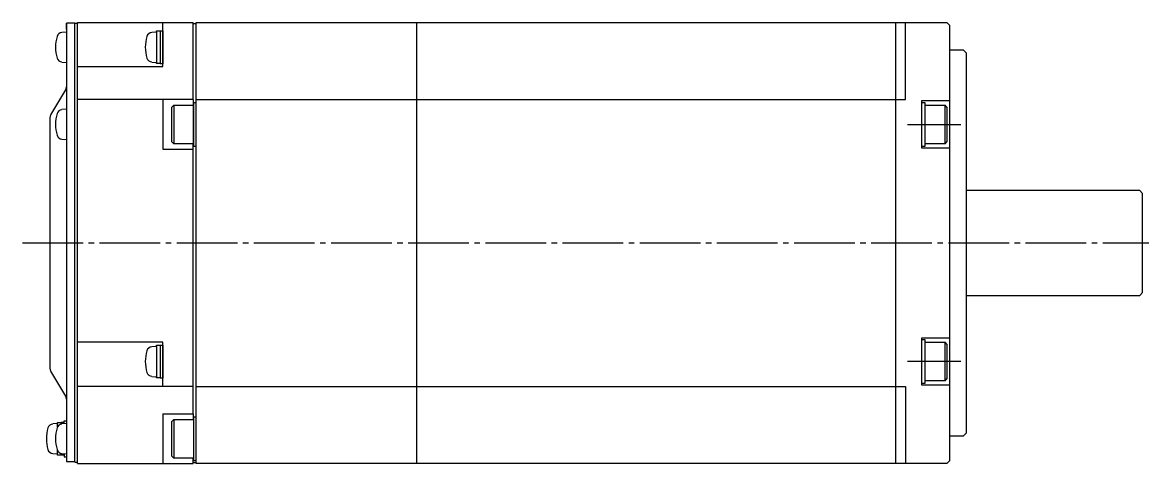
# Model space of a CAD drawing. Header units: millimetres. Extents: x -243 to 270, y -238 to 165.
# Drawn here: x -104.1 to 99.1, y -237.6 to -157.6 of the extents above; entities that cross this region are included whole.
import ezdxf

# ---------------------------------------------------------------- set-up
doc = ezdxf.new("R2010")
doc.units = ezdxf.units.MM
doc.linetypes.add('DASH_CENTER', pattern=[14, 11, -1, 1, -1])

msp = doc.modelspace()

# ---------------------------------------------------------------- linework, layer by layer
at = {"color": 7, "linetype": 'Continuous'}
for p, q in [((-96.1, -157.75), (-96.1, -169.31)), ((-94.6, -157.75), (-96.1, -157.75)), ((-96.1, -158.85), (-96.1, -157.75)), ((-94.6, -167), (-94.6, -157.75)), ((-94.1, -157.8), (-94.6, -157.8)), ((-94.1, -157.6), (-79.1, -157.6)), ((-94.1, -237.6), (-94.1, -157.6)), ((-79.1, -157.6), (-73.1, -157.6)), ((-78.6, -165.6), (-78.6, -157.6)), ((-73.1, -171.6), (-73.1, -157.6)), ((-73.1, -157.8), (-72.6, -157.8)), ((-72.6, -157.6), (-32.6, -157.6)), ((-72.6, -237.6), (-72.6, -157.6)), ((-32.6, -157.6), (-32.6, -237.6)), ((-32.6, -157.6), (-28.8, -157.6)), ((-32.6, -157.6), (-32.6, -237.6)), ((-28.8, -157.6), (-17.9, -157.6)), ((-17.9, -157.6), (63.6, -157.6)), ((54.3, -157.6), (54.3, -237.6)), ((56.1, -171.6), (56.1, -157.6)), ((63.6, -157.6), (64.1, -158.1)), ((64.1, -158.1), (64.1, -237.1)), ((-96.1, -159.35), (-96.95, -159.42)), ((-79.8, -159.35), (-80.65, -159.42)), ((-79.8, -159.15), (-79.1, -159.15)), ((-79.8, -159.35), (-79.8, -159.15)), ((-79.8, -159.35), (-79.8, -164.85)), ((-79.1, -159.1), (-78.6, -159.1)), ((-79.1, -159.15), (-79.1, -159.1)), ((-79.1, -159.15), (-79.1, -165.05)), ((-78.6, -159.1), (-78.6, -165.1)), ((-78.6, -159.1), (-78.6, -165.1)), ((-78.6, -160.6), (-78.6, -159.35)), ((-78.6, -163.6), (-78.6, -160.6)), ((-78.6, -164.85), (-78.6, -163.6)), ((64.1, -162.6), (66.6, -162.6)), ((66.6, -162.6), (67.1, -163.1)), ((67.1, -163.1), (67.1, -232.1)), ((-96.95, -164.78), (-96.1, -164.85)), ((-94.1, -165.6), (-78.6, -165.6)), ((-80.65, -164.78), (-79.8, -164.85)), ((-79.8, -165.05), (-79.8, -164.85)), ((-79.1, -165.05), (-79.8, -165.05)), ((-79.1, -165.1), (-79.1, -165.05)), ((-78.6, -165.1), (-79.1, -165.1)), ((-94.6, -169.72), (-94.6, -167)), ((-98.96, -174.36), (-96.24, -169.82)), ((-96.1, -169.31), (-96.1, -225.89)), ((-94.6, -225.48), (-94.6, -169.72)), ((-73.1, -171.6), (-94.1, -171.6)), ((-94.1, -189.1), (-94.1, -172.1)), ((-78.6, -171.6), (-78.6, -180.6)), ((-76.63, -172.6), (-76.98, -172.95)), ((-76.63, -172.6), (-72.98, -172.6)), ((-76.63, -172.6), (-76.63, -179.6)), ((-76.63, -172.6), (-76.63, -179.6)), ((-73.1, -171.6), (-73.1, -179.6)), ((-72.98, -172.1), (-72.6, -172.1)), ((-72.98, -180.1), (-72.98, -172.1)), ((-72.98, -180.1), (-72.98, -172.1)), ((-72.6, -171.6), (-32.6, -171.6)), ((-32.6, -171.6), (54.3, -171.6)), ((54.3, -171.6), (56.1, -171.6)), ((59, -171.85), (59, -180.35)), ((64.1, -171.85), (59, -171.85)), ((59, -172.1), (59.64, -172.1)), ((59.64, -172.1), (59.64, -180.1)), ((59.64, -172.6), (63.29, -172.6)), ((63.29, -179.6), (63.29, -172.6)), ((63.64, -172.95), (63.29, -172.6)), ((-96.1, -173.35), (-96.95, -173.42)), ((-76.98, -179.25), (-76.98, -172.95)), ((-76.98, -179.25), (-76.98, -172.95)), ((63.64, -172.95), (63.64, -179.25)), ((-99.1, -174.88), (-99.1, -220.32)), ((-96.95, -178.78), (-96.1, -178.85)), ((-78.6, -180.6), (-73.1, -180.6)), ((-76.98, -179.25), (-76.63, -179.6)), ((-72.98, -179.6), (-76.63, -179.6)), ((-72.98, -179.6), (-76.63, -179.6)), ((-73.1, -180.6), (-73.1, -179.6)), ((-73.1, -228.6), (-73.1, -180.6)), ((-72.6, -180.1), (-72.98, -180.1)), ((59.64, -180.1), (59, -180.1)), ((59, -180.35), (64.1, -180.35)), ((63.29, -179.6), (59.64, -179.6)), ((63.29, -179.6), (63.64, -179.25)), ((77.1, -188.1), (67.1, -188.1)), ((98.6, -188.1), (77.1, -188.1)), ((99.1, -188.6), (98.6, -188.1)), ((99.1, -188.6), (98.6, -188.1)), ((99.1, -188.6), (98.6, -188.1)), ((99.1, -206.6), (99.1, -188.6)), ((99.1, -206.6), (99.1, -188.6)), ((99.1, -206.6), (99.1, -188.6)), ((99.1, -206.6), (99.1, -188.6)), ((99.1, -206.6), (99.1, -188.6)), ((67.1, -207.1), (98.6, -207.1)), ((98.6, -207.1), (99.1, -206.6)), ((98.6, -207.1), (99.1, -206.6)), ((98.6, -207.1), (99.1, -206.6)), ((59, -214.85), (59, -223.35)), ((64.1, -214.85), (59, -214.85)), ((59, -215.1), (59.64, -215.1)), ((59.64, -215.1), (59.64, -223.1)), ((-78.6, -215.6), (-94.1, -215.6)), ((-79.8, -216.35), (-80.65, -216.42)), ((-79.8, -216.35), (-79.8, -216.15)), ((-79.8, -216.15), (-79.1, -216.15)), ((-79.8, -216.35), (-79.8, -221.85)), ((-79.1, -216.15), (-79.1, -216.1)), ((-79.1, -216.1), (-78.6, -216.1)), ((-79.1, -216.15), (-79.1, -222.05)), ((-78.6, -223.6), (-78.6, -215.6)), ((-78.6, -216.1), (-78.6, -222.1)), ((-78.6, -216.1), (-78.6, -222.1)), ((-78.6, -217.6), (-78.6, -216.35)), ((59.64, -215.6), (63.29, -215.6)), ((63.64, -215.95), (63.29, -215.6)), ((63.29, -222.6), (63.29, -215.6)), ((63.64, -215.95), (63.64, -222.25)), ((-78.6, -220.6), (-78.6, -217.6)), ((-96.24, -225.38), (-98.96, -220.84)), ((-78.6, -221.85), (-78.6, -220.6)), ((-80.65, -221.78), (-79.8, -221.85)), ((-79.8, -222.05), (-79.8, -221.85)), ((-79.1, -222.05), (-79.8, -222.05)), ((-79.1, -222.1), (-79.1, -222.05)), ((-78.6, -222.1), (-79.1, -222.1)), ((59.64, -223.1), (59, -223.1)), ((59, -223.35), (64.1, -223.35)), ((63.29, -222.6), (59.64, -222.6)), ((63.29, -222.6), (63.64, -222.25)), ((-94.6, -227), (-94.6, -225.48)), ((-73.1, -223.6), (-94.1, -223.6)), ((-72.6, -223.6), (-32.6, -223.6)), ((-32.6, -223.6), (54.3, -223.6)), ((54.3, -223.6), (56.1, -223.6)), ((56.1, -223.6), (56.1, -237.6)), ((-96.1, -225.89), (-96.1, -237.25)), ((-94.6, -237.25), (-94.6, -227)), ((-78.6, -228.6), (-78.6, -237.6)), ((-78.6, -228.6), (-73.1, -228.6)), ((-76.63, -229.6), (-76.98, -229.95)), ((-76.63, -229.6), (-76.63, -236.6)), ((-76.63, -229.6), (-72.98, -229.6)), ((-73.1, -228.6), (-73.1, -229.6)), ((-72.98, -237.1), (-72.98, -229.1)), ((-72.98, -229.1), (-72.6, -229.1)), ((-72.98, -233.1), (-72.98, -229.6)), ((-97.75, -230.35), (-98.6, -230.42)), ((-97.75, -230.96), (-97.75, -230.15)), ((-97.75, -230.15), (-97.05, -230.15)), ((-97.05, -230.44), (-97.05, -230.1)), ((-97.05, -230.1), (-96.55, -230.1)), ((-96.1, -230.35), (-96.95, -230.42)), ((-96.55, -229.85), (-96.1, -229.85)), ((-96.55, -230.39), (-96.55, -229.85)), ((-96.1, -229.85), (-96.1, -236.35)), ((-76.98, -236.25), (-76.98, -229.95)), ((-72.98, -236.6), (-72.98, -233.1)), ((66.6, -232.6), (64.1, -232.6)), ((66.6, -232.6), (67.1, -232.1)), ((-97.75, -236.05), (-97.75, -235.24)), ((-98.6, -235.78), (-97.75, -235.85)), ((-97.05, -236.05), (-97.75, -236.05)), ((-97.05, -236.1), (-97.05, -235.76)), ((-96.55, -236.1), (-97.05, -236.1)), ((-96.95, -235.78), (-96.1, -235.85)), ((-96.55, -235.81), (-96.55, -236.35)), ((-96.55, -236.35), (-96.1, -236.35)), ((-96.1, -237.25), (-94.6, -237.25)), ((-94.1, -237.4), (-94.6, -237.4)), ((-94.1, -237.6), (-73.1, -237.6)), ((-76.98, -236.25), (-76.63, -236.6)), ((-72.98, -236.6), (-76.63, -236.6)), ((-73.1, -237.6), (-73.1, -236.6)), ((-73.1, -237.4), (-72.6, -237.4)), ((-72.6, -237.1), (-72.98, -237.1)), ((-32.6, -237.6), (-72.6, -237.6)), ((63.6, -237.6), (-32.6, -237.6)), ((63.6, -237.6), (64.1, -237.1))]:
    msp.add_line(p, q, dxfattribs=at)
at = {"color": 1, "linetype": 'DASH_CENTER'}
for p, q in [((56.5, -176.1), (66.14, -176.1)), ((-104.1, -197.6), (106.89, -197.6)), ((66.14, -219.1), (56.5, -219.1))]:
    msp.add_line(p, q, dxfattribs=at)
at = {"color": 7, "linetype": 'Continuous'}
for centre, radius, start, end in [((-91.1, -162.1), 7, 163.743, 180), ((-96.86, -160.42), 1, 95, 163.743), ((-74.8, -162.1), 7, 163.743, 180), ((-80.56, -160.42), 1, 95, 163.743), ((-91.1, -162.1), 7, 180, 196.257), ((-74.8, -162.1), 7, 180, 196.257), ((-96.86, -163.78), 1, 196.257, 265), ((-80.56, -163.78), 1, 196.257, 265), ((-97.1, -169.31), 1, 329.1143, 0), ((-98.1, -174.88), 1, 149.1143, 180), ((-91.1, -176.1), 7, 163.743, 180), ((-96.86, -174.42), 1, 95, 163.743), ((-91.1, -176.1), 7, 180, 196.257), ((-96.86, -177.78), 1, 196.257, 265), ((-74.8, -219.1), 7, 163.743, 180), ((-80.56, -217.42), 1, 95, 163.743), ((-74.8, -219.1), 7, 180, 196.257), ((-98.1, -220.32), 1, 180, 210.8857), ((-80.56, -220.78), 1, 196.257, 265), ((-97.1, -225.89), 1, 0, 30.8857), ((-92.75, -233.1), 7, 163.743, 180), ((-98.51, -231.42), 1, 95, 163.743), ((-91.1, -233.1), 7, 163.743, 180), ((-96.86, -231.42), 1, 95, 163.743), ((-92.75, -233.1), 7, 180, 196.257), ((-91.1, -233.1), 7, 180, 196.257), ((-98.51, -234.78), 1, 196.257, 265), ((-96.86, -234.78), 1, 196.257, 265)]:
    msp.add_arc(centre, radius, start, end, dxfattribs=at)

doc.saveas('drawing.dxf')
